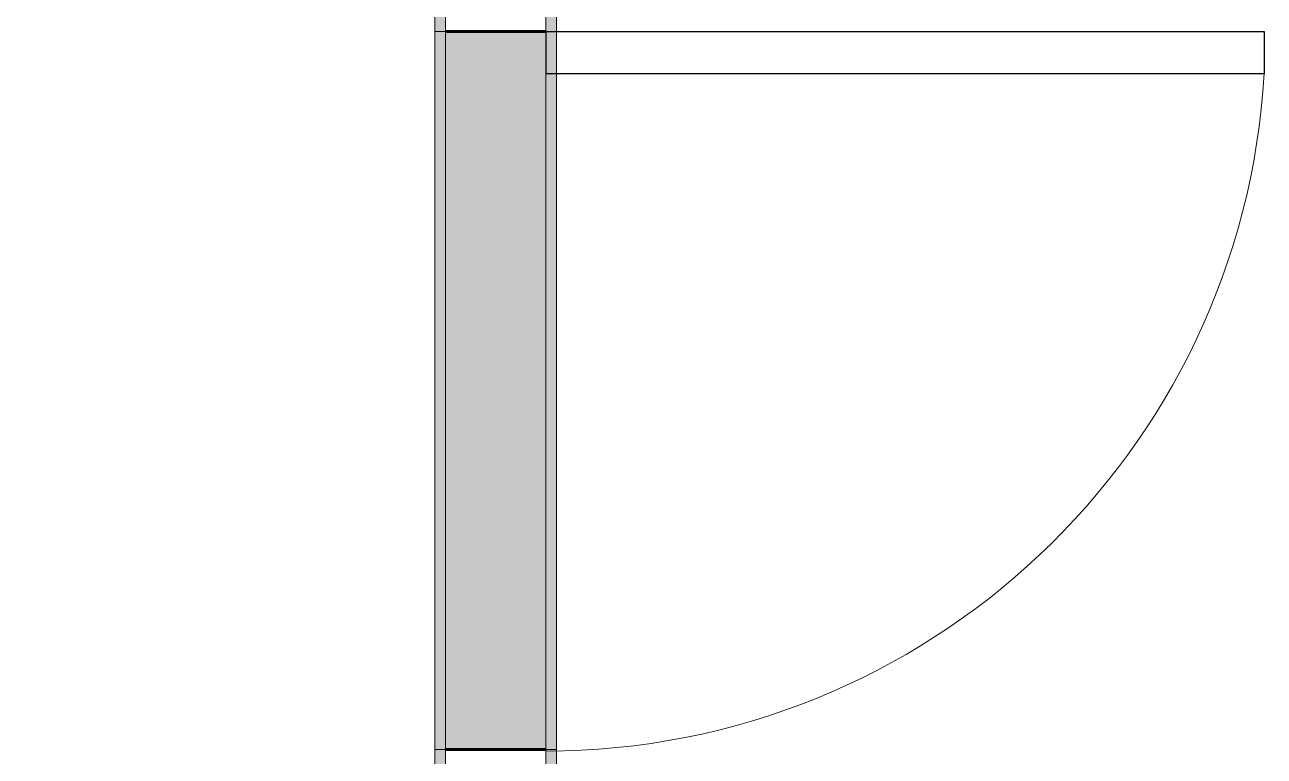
# Model space of a CAD drawing. Header units: inches. Extents: x -4110 to -1807, y 11006 to 12281.
# Drawn here: x -3091.8 to -3033.1, y 11757.4 to 11792.1 of the extents above; entities that cross this region are included whole.
import ezdxf

# ---------------------------------------------------------------- set-up
doc = ezdxf.new("R2010")
doc.units = ezdxf.units.IN
doc.header["$MEASUREMENT"] = 0
for name, color, linetype, lineweight in [('0-1', 7, 'Continuous', 5), ('0-2', 90, 'Continuous', 18), ('A-DOOR', 31, 'Continuous', 18), ('A-DOOR-1', 7, 'Continuous', 9), ('A-DOOR-2', 250, 'Continuous', 30), ('A-DOOR-6', 31, 'Continuous', 30), ('A-DOOR-7', 31, 'Continuous', 9), ('A-DOOR-FRAM-1', 31, 'Continuous', 18), ('A-DOOR-FRAM-2', 7, 'Continuous', 9), ('A-DOOR-FRAM-4', 31, 'Continuous', 30), ('A-WALL-1', 8, 'Continuous', 5), ('A-WALL-3', 50, 'Continuous', 60), ('A-WALL-4', 90, 'Continuous', 18), ('A-WALL-PATT-1', 7, 'Continuous', 9)]:
    doc.layers.add(name, color=color, linetype=linetype, lineweight=lineweight)
pattern_1 = [(0, (0, 0), (20.48, 5.12), [0.845, -14.515, 0.845, -14.515, -81.92]), (0, (0, 0), (20.48, 5.12), [-30.72, 0.845, -29.875, 0.845, -14.515, -35.84]), (0, (0, 0), (20.48, 5.12), [-76.8, 0.845, -9.395, 0.845, -24.755]), (120, (7.68, 2.56), (-14.67405, 15.1762003), [0.845, -14.515, 0.845, -14.515, -81.92]), (120, (7.68, 2.56), (-14.67405, 15.1762003), [-30.72, 0.845, -29.875, 0.845, -14.515, -35.84]), (120, (7.68, 2.56), (-14.67405, 15.1762003), [-76.8, 0.845, -9.395, 0.845, -24.755]), (240, (10.24, 12.8), (-5.80595, -20.2962003), [0.845, -14.515, 0.845, -14.515, -81.92]), (240, (10.24, 12.8), (-5.80595, -20.2962003), [-30.72, 0.845, -29.875, 0.845, -14.515, -35.84]), (240, (10.24, 12.8), (-5.80595, -20.2962003), [-76.8, 0.845, -9.395, 0.845, -24.755])]

# ---------------------------------------------------------------- blocks, each defined once
blk = doc.blocks.new('SWING - SINGLE - FLUSH - SWING - FLUSH - 2-10 x 6-8 - PRIVACY-3983846-ENLARGED RCP - 2ND FLOOR PLAN - EAST')
at = {"layer": 'A-DOOR-FRAM-1'}
for points in [[(-17.625, 2.375), (-17, 2.375), (-17, 2.875), (-20, 2.875), (-20, 2.375)], [(-17, 2.375), (17, 2.375), (17, 2.875), (-17, 2.875)], [(20, 2.375), (20, 2.875), (17, 2.875), (17, 2.375), (17.625, 2.375)], [(-17.625, -2.875), (-17, -2.875), (-17, -2.375), (-20, -2.375), (-20, -2.875)], [(-17, -2.875), (17, -2.875), (17, -2.375), (-17, -2.375)], [(17, -2.875), (20, -2.875), (20, -2.375), (17, -2.375)]]:
    blk.add_hatch(color=256, dxfattribs=at).paths.add_polyline_path(points, flags=0)
at = {"layer": 'A-DOOR-1'}
blk.add_arc((17, -2.375), 34.067, 180, 266.63431, dxfattribs=at)
at = {"layer": 'A-DOOR-2'}
for p, q in [((15, -2.375), (15, -36.383)), ((17, -2.375), (15, -2.375)), ((17, -2.375), (17, -36.383)), ((17, -36.383), (15, -36.383))]:
    blk.add_line(p, q, dxfattribs=at)
at = {"layer": 'A-DOOR-FRAM-2'}
for p, q in [((-17, 2.875), (-20, 2.875)), ((-20, 2.875), (-20, 2.375)), ((-20, 2.375), (-17, 2.375)), ((17, 2.875), (-17, 2.875)), ((-17, 2.875), (-17, 2.375)), ((-17, 2.375), (17, 2.375)), ((20, 2.875), (17, 2.875)), ((17, 2.875), (17, 2.375)), ((17, 2.375), (20, 2.375)), ((20, 2.875), (20, 2.375)), ((-17, -2.375), (-20, -2.375)), ((-20, -2.875), (-20, -2.375)), ((-20, -2.875), (-17, -2.875)), ((17, -2.375), (-17, -2.375)), ((-17, -2.875), (-17, -2.375)), ((-17, -2.875), (17, -2.875)), ((20, -2.375), (17, -2.375)), ((17, -2.875), (17, -2.375)), ((17, -2.875), (20, -2.875)), ((20, -2.875), (20, -2.375))]:
    blk.add_line(p, q, dxfattribs=at)
blk = doc.blocks.new('CTR - 1st Phase - Unit Layouts_rvt-1-ENLARGED RCP - 2ND FLOOR PLAN - EAST')
at = {"layer": 'A-WALL-1'}
blk.add_hatch(color=256, dxfattribs=at).paths.add_polyline_path([(-3067.774, 11757.739), (-3067.149, 11757.739), (-3067.149, 11791.739), (-3071.899, 11791.739), (-3071.899, 11757.739), (-3069.524, 11757.739)], flags=0)
at = {"layer": 'A-WALL-PATT-1'}
h = blk.add_hatch(dxfattribs=at)
h.set_pattern_fill('FP_1', color=256, style=0, pattern_type=2)
h.set_pattern_definition(pattern_1)
h.paths.add_polyline_path([(-3071.899, 11742.744), (-3071.274, 11742.744), (-3071.274, 11757.114), (-3069.524, 11757.114), (-3069.524, 11757.739), (-3071.899, 11757.739), (-3071.899, 11751.609)], flags=0)
h.paths.add_polyline_path([(-3071.899, 11791.739), (-3069.524, 11791.739), (-3069.524, 11792.364), (-3071.274, 11792.364), (-3071.274, 11803.114), (-3069.524, 11803.114), (-3069.524, 11803.739), (-3071.899, 11803.739), (-3071.899, 11792.364)], flags=0)
h.paths.add_polyline_path([(-3071.144, 11837.739), (-3069.524, 11837.739), (-3069.524, 11838.364), (-3071.274, 11838.364), (-3071.274, 11841.364), (-3071.899, 11841.364), (-3071.899, 11837.739), (-3071.274, 11837.739)], flags=0)
h = blk.add_hatch(dxfattribs=at)
h.set_pattern_fill('FP_1', color=256, style=0, pattern_type=2)
h.set_pattern_definition(pattern_1)
h.paths.add_polyline_path([(-3067.774, 11742.744), (-3067.769, 11742.744), (-3067.149, 11743.364), (-3067.149, 11757.739), (-3069.524, 11757.739), (-3069.524, 11757.114), (-3067.774, 11757.114), (-3067.774, 11743.364)], flags=0)
h.paths.add_polyline_path([(-3067.904, 11791.739), (-3067.149, 11791.739), (-3067.149, 11795.989), (-3067.774, 11795.989), (-3067.774, 11792.364), (-3069.524, 11792.364), (-3069.524, 11791.739)], flags=0)
h.paths.add_polyline_path([(-3067.149, 11799.489), (-3067.149, 11803.739), (-3069.524, 11803.739), (-3069.524, 11803.114), (-3067.774, 11803.114), (-3067.774, 11799.489)], flags=0)
h.paths.add_polyline_path([(-3069.524, 11837.739), (-3067.149, 11837.739), (-3067.149, 11841.364), (-3067.774, 11841.364), (-3067.774, 11838.364), (-3069.524, 11838.364)], flags=0)
at = {"layer": 'A-WALL-3'}
for p, q in [((-3067.149, 11791.739), (-3071.899, 11791.739)), ((-3071.899, 11757.739), (-3067.149, 11757.739))]:
    blk.add_line(p, q, dxfattribs=at)
at = {"layer": 'A-WALL-4'}
for p, q in [((-3071.899, 11791.739), (-3071.899, 11757.739)), ((-3067.149, 11757.739), (-3067.149, 11791.739))]:
    blk.add_line(p, q, dxfattribs=at)
at = {"layer": '0-2', "rotation": 89.99999999996795}
blk.add_blockref('SWING - SINGLE - FLUSH - SWING - FLUSH - 2-10 x 6-8 - PRIVACY-3983846-ENLARGED RCP - 2ND FLOOR PLAN - EAST', (-3069.524, 11774.739), dxfattribs=at)
blk = doc.blocks.new('HOLLOW METAL - UNIT DOOR-2191977-ENLARGED RCP - 2ND FLOOR PLAN - EAST')
at = {"layer": 'A-DOOR-6'}
for p, q in [((16.25, -3.875), (18, -3.875)), ((16.25, -39.875), (16.25, -3.875)), ((18, -3.875), (18, -39.875)), ((18, -39.875), (16.25, -39.875))]:
    blk.add_line(p, q, dxfattribs=at)
at = {"layer": 'A-DOOR-7'}
blk.add_arc((18, -3.875), 36, 180, 270, dxfattribs=at)
at = {"layer": 'A-DOOR-FRAM-4'}
for p, q in [((-20, 4.125), (-18, 4.125)), ((-20, -3.875), (-20, 4.125)), ((-18, 4.125), (-18, 2.1875)), ((18, 4.125), (20, 4.125)), ((18, 2.1875), (18, 4.125)), ((20, 4.125), (20, -3.875)), ((-18, 2.1875), (-17.375, 2.1875)), ((-17.375, 2.1875), (-17.375, -1.9375)), ((17.375, 2.1875), (18, 2.1875)), ((17.375, -1.9375), (17.375, 2.1875)), ((-18, -1.9375), (-18, -3.875)), ((-17.375, -1.9375), (-18, -1.9375)), ((18, -1.9375), (17.375, -1.9375)), ((18, -3.875), (18, -1.9375)), ((-18, -3.875), (-20, -3.875)), ((20, -3.875), (18, -3.875))]:
    blk.add_line(p, q, dxfattribs=at)

msp = doc.modelspace()

# ---------------------------------------------------------------- block references
at = {"layer": '0-1'}
msp.add_blockref('CTR - 1st Phase - Unit Layouts_rvt-1-ENLARGED RCP - 2ND FLOOR PLAN - EAST', (0, 0), dxfattribs=at)
at = {"layer": 'A-DOOR', "rotation": 180}
msp.add_blockref('HOLLOW METAL - UNIT DOOR-2191977-ENLARGED RCP - 2ND FLOOR PLAN - EAST', (-3110.811, 11739.489), dxfattribs=at)

doc.saveas('drawing.dxf')
